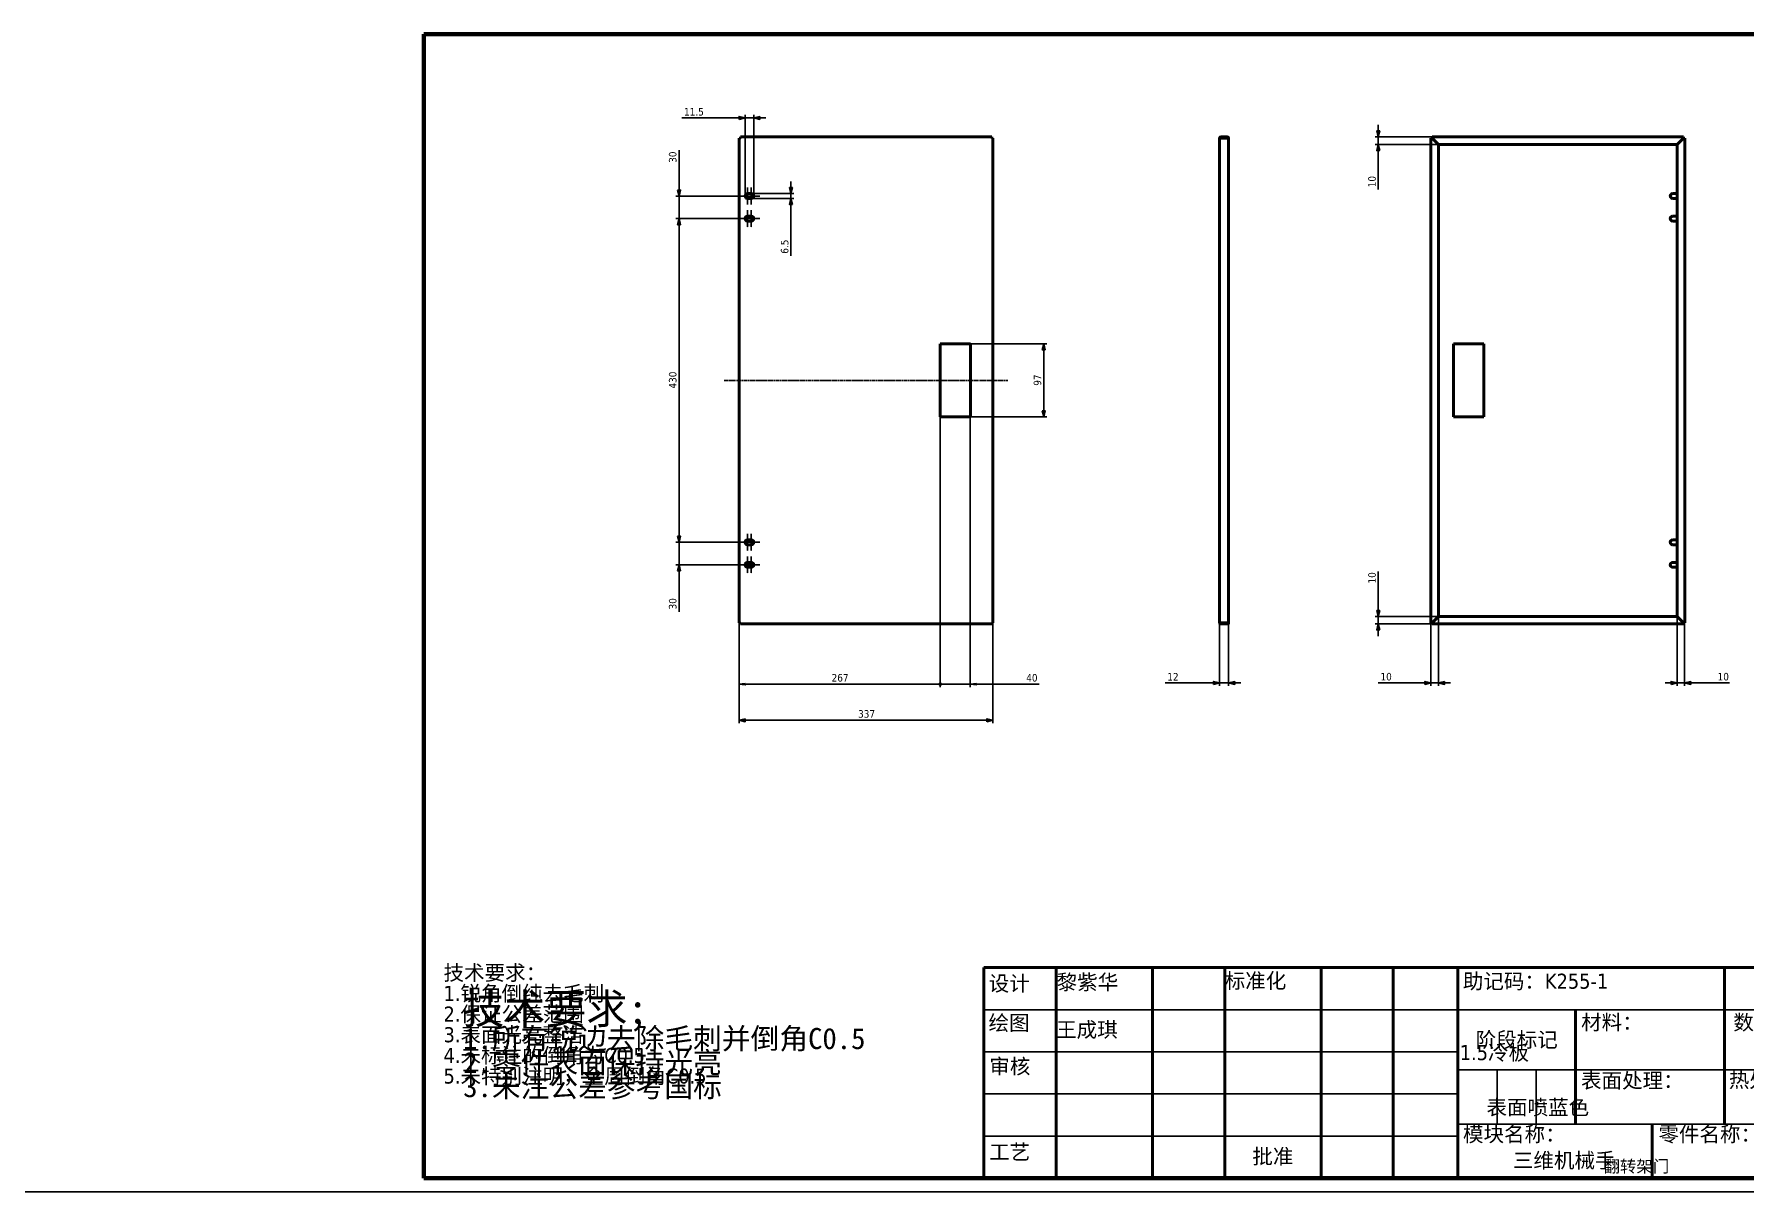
# Model space of a CAD drawing. Header units: millimetres. Extents: x 1472 to 285341, y -86221 to 5170.
# Drawn here: x 14500 to 16773, y -3300 to -1762 of the extents above; entities that cross this region are included whole.
import ezdxf
from ezdxf.enums import TextEntityAlignment as Align

# ---------------------------------------------------------------- set-up
doc = ezdxf.new("R2010")
doc.units = ezdxf.units.MM
doc.linetypes.add('CHAIN', pattern=[0.3543, 0.2362, -0.0295, 0.0591, -0.0295])
for name, color, linetype, lineweight, true_color in [('中心标记 (ISO)', 1, 'Continuous', 25, 0xff0000), ('中心线 (ISO)', 1, 'Continuous', 25, 0xff0000), ('尺寸 (ISO)', 5, 'Continuous', 25, 0x0000ff)]:
    doc.layers.add(name, color=color, linetype=linetype, lineweight=lineweight, true_color=true_color)
for name, color, linetype, lineweight in [('可见 (ISO)', 7, 'Continuous', 50), ('图框 (ISO)', 7, 'Continuous', 70), ('标题 (ISO)', 7, 'Continuous', 50), ('符号 (ISO)', 7, 'Continuous', 25)]:
    doc.layers.add(name, color=color, linetype=linetype, lineweight=lineweight)
doc.styles.add('文本样式19', font='tahoma.ttf')
doc.styles.add('文本样式91', font='tahoma.ttf')
doc.styles.add('注释文本 (ISO)', font='tahoma.ttf')
doc.dimstyles.new('默认 (GB)', dxfattribs={"dimscale": 4, "dimtxt": 2.5, "dimasz": 2, "dimexe": 1, "dimexo": 0, "dimgap": 0.75, "dimtad": 1, "dimtoh": 1, "dimrnd": 1e-08, "dimdsep": 46, "dimtxsty": '注释文本 (ISO)', "dimblk": 'Filled-1', "dimcen": 0.09, "dimdle": 10, "dimclrd": 256, "dimclre": 256, "dimclrt": 256, "dimaunit": 1, "dimazin": 2, "dimtfac": 0.8, "dimtdec": 3, "dimtmove": 0, "dimatfit": 3, "dimldrblk": 'Filled-2', "dimfxl": 0, "dimtolj": 1, "dimtzin": 0, "dimlwd": -1, "dimlwe": -1, "dimarcsym": 0})

# ---------------------------------------------------------------- blocks, each defined once
blk = doc.blocks.new('图框 A3-A4')
at = {"layer": '图框 (ISO)'}
for p, q in [((287, 200), (10, 200)), ((10, 200), (10, 10)), ((287, 10), (287, 200)), ((10, 10), (287, 10))]:
    blk.add_line(p, q, dxfattribs=at)
blk = doc.blocks.new('标题栏 GB1')
at = {"layer": '标题 (ISO)'}
for p, q in [((361.15, 211.7), (366.21, 218.12)), ((361.15, 211.7), (359.01, 214.46)), ((359.01, 214.46), (363.33, 214.46)), ((194.57, 65.23), (194.57, 72.23)), ((194.57, 72.23), (378.57, 72.23)), ((206.57, 65.23), (206.57, 72.23)), ((222.57, 65.23), (222.57, 72.23)), ((234.57, 65.23), (234.57, 72.23)), ((250.57, 65.23), (250.57, 72.23)), ((262.57, 65.23), (262.57, 72.23)), ((273.31, 65.23), (273.31, 72.23)), ((317.57, 65.23), (317.57, 72.23)), ((378.57, 72.23), (378.57, 65.23)), ((194.57, 37.23), (194.57, 65.23)), ((206.57, 37.23), (206.57, 65.23)), ((222.57, 44.23), (222.57, 65.23)), ((234.57, 37.23), (234.57, 65.23)), ((250.57, 37.23), (250.57, 65.23)), ((262.57, 37.23), (262.57, 65.23)), ((273.31, 65.23), (273.31, 37.23)), ((317.57, 55.23), (317.57, 65.23)), ((378.57, 65.23), (378.57, 37.23)), ((317.57, 55.23), (317.57, 46.23)), ((366.57, 53.06), (362.57, 52.06)), ((362.57, 52.06), (362.57, 49.06)), ((366.57, 48.06), (366.57, 53.06)), ((362.57, 49.06), (366.57, 48.06)), ((305.57, 46.23), (305.57, 37.23)), ((222.57, 44.23), (222.57, 37.23)), ((378.57, 37.23), (194.57, 37.23))]:
    blk.add_line(p, q, dxfattribs=at)
at = {"layer": '标题 (ISO)', "lineweight": 25}
for p, q in [((194.57, 65.23), (273.31, 65.23)), ((273.31, 65.23), (378.57, 65.23)), ((194.57, 58.23), (273.31, 58.23)), ((332.57, 55.23), (273.31, 55.23)), ((279.81, 55.23), (279.81, 46.23)), ((286.31, 55.23), (286.31, 46.23)), ((332.57, 55.23), (378.57, 55.23)), ((358.57, 55.23), (358.57, 46.23)), ((194.57, 51.23), (273.31, 51.23)), ((372.58, 53.56), (372.58, 47.56)), ((361.32, 50.56), (367.88, 50.56)), ((368.55, 50.56), (370.07, 50.56)), ((370.07, 50.56), (376.97, 50.56)), ((273.31, 46.23), (378.57, 46.23)), ((358.57, 46.23), (358.57, 37.23)), ((194.57, 44.23), (273.31, 44.23))]:
    blk.add_line(p, q, dxfattribs=at)
at = {"layer": '标题 (ISO)', "lineweight": 50}
for p, q in [((292.81, 65.23), (292.81, 46.23)), ((332.57, 65.23), (332.57, 37.23))]:
    blk.add_line(p, q, dxfattribs=at)
at = {"layer": '标题 (ISO)'}
for radius in [2.5, 1.5]:
    blk.add_circle((372.57, 50.56), radius, dxfattribs=at)
at = {"layer": '标题 (ISO)', "style": '注释文本 (ISO)'}
blk.add_text('阶段标记', height=2.5, dxfattribs=at).set_placement((283.06, 60.23), align=Align.MIDDLE_CENTER)
for s, insert, char_height, attachment_point in [('\\fTahoma|b0|i0;\\H3.5000;6.3', (357.6, 220.71), 3.5, 1), ('\\fTahoma|b0|i0;\\H3.5000;其余', (347.8, 213.91), 3.5, 1), ('\\fTahoma|b0|i0;设计', (195.38, 70.83), 2.5, 1), ('\\f仿宋|b0|i0;\\H2.5000;黎紫华', (206.66, 71.05), 2.5, 1), ('\\fTahoma|b0|i0;标准化', (234.57, 71.28), 2.5, 1), ('助记码：K255-1', (274.11, 71.21), 2.5, 1), ('\\fTahoma|b0|i0;\\W1.30;\\H2.0000;广州\\fArial|b0|i0;\\W1.30;\\H2.0000;蓝海\\fTahoma|b0|i0;\\W1.30;\\H2.0000;智能科技有限公司', (348.5, 68.73), 2, 5), ('\\fTahoma|b0|i0;绘图', (195.35, 64.28), 2.5, 1), ('\\fTahoma|b0|i0;材料：', (293.76, 64.39), 2.5, 1), ('\\fTahoma|b0|i0;数量：', (319.04, 64.37), 2.5, 1), ('\\fTahoma|b0|i0;设备名称：', (333.96, 64.5), 2.5, 1), ('保温杯生产', (342.05, 60.22), 2.5, 1), ('\\fTahoma|b0|i0;审核', (195.48, 57.07), 2.5, 1), ('\\fTahoma|b0|i0;热处理：', (318.29, 54.82), 2.5, 1), ('\\fTahoma|b0|i0;模块名称：', (274.14, 45.81), 2.5, 1), ('\\fTahoma|b0|i0;零件名称：', (306.59, 45.8), 2.5, 1), ('\\fTahoma|b0|i0;零件代号：', (333.25, 45.9), 2.5, 1), ('1', (364.63, 42.81), 2.5, 1), ('\\fTahoma|b0|i0;批准', (242.57, 40.73), 2.5, 5), ('三维机械手', (282.42, 41.45), 2.5, 1)]:
    blk.add_mtext(s, dxfattribs=dict(at, insert=insert, char_height=char_height, attachment_point=attachment_point))
at = {"layer": '标题 (ISO)', "insert": (104.85, 72.61), "char_height": 2.5, "attachment_point": 1, "line_spacing_factor": 0.823237, "style": '注释文本 (ISO)'}
blk.add_mtext('\\fTahoma|b0|i0;技术要求：\\P1.锐角倒纯去毛刺\\P2.保证公差范围\\P3.表面光亮整洁\\P4.未标注的倒角为C0.5\\P5.未特别注明，全周倒角C0.5\\P', dxfattribs=at)
at = {"layer": '标题 (ISO)', "char_height": 2.5, "attachment_point": 1, "style": '注释文本 (ISO)'}
for s, insert, width in [('\\f仿宋|b0|i0;\\H2.5000;王成琪', (206.57, 63.16), 11.2281), ('\\fTahoma|b0|i0;表面处理：', (293.74, 54.71), 17.19), ('\\fTahoma|b0|i0;工艺', (195.45, 42.85), 6.876), ('\\fTahoma|b0|i0;  共   套', (358.32, 43.18), 17.7919)]:
    blk.add_mtext(s, dxfattribs=dict(at, insert=insert, width=width))
at = {"layer": '标题 (ISO)', "insert": (333.72, 52.37), "char_height": 2.5, "width": 27.2374, "attachment_point": 1, "line_spacing_factor": 0.987884, "style": '注释文本 (ISO)'}
blk.add_mtext('共10 张 第7 张', dxfattribs=at)
at = {"layer": '标题 (ISO)'}
for tag, p, height, style in [('材料_001', (293.5, 56.7), 2.5, '注释文本 (ISO)'), ('零件代号_001', (306.4, 37.87), 2, '文本样式91'), ('描述_001', (333.1, 38.7), 2, '文本样式91')]:
    blk.add_attdef(tag, p, '', height=height, dxfattribs=dict(at, style=style))
at = {"layer": '标题 (ISO)', "style": '文本样式91'}
blk.add_attdef('热处理', text='', height=2, dxfattribs=at).set_placement((318.2, 50.63), align=Align.TOP_LEFT)
at = {"layer": '标题 (ISO)', "style": '文本样式19'}
for tag, p in [('工程核准人', (256.57, 40.73)), ('工程批准日期', (267.94, 40.73))]:
    blk.add_attdef(tag, text='', height=1, dxfattribs=at).set_placement(p, align=Align.MIDDLE_CENTER)
blk = doc.blocks.new('Filled-1')
at = {"color": 0}
for p, q in [((0, 0), (-1, 0.25)), ((-1, 0.25), (-1, -0.25)), ((-1, 0), (0, 0)), ((-1, -0.25), (0, 0))]:
    blk.add_line(p, q, dxfattribs=at)
at = {"color": 0, "flags": 128}
blk.add_lwpolyline([(-1, -0.25), (0, 0), (-1, 0.25), (-1, -0.25)], dxfattribs=at)
at = {"color": 0}
blk.add_solid([(-1, -0.25), (0, 0), (-1, 0.25), (-1, -0.25)], dxfattribs=at)
blk = doc.blocks.new('*D493')
at = {"layer": 'Defpoints', "color": 0, "transparency": 16777216}
for p in [(15356.7, -2007.3), (15436.5, -2007.3), (15436.5, -2437.3)]:
    blk.add_point(p, dxfattribs=at)
at = {"layer": '尺寸 (ISO)', "transparency": 16777216}
for p, q in [((15436.5, -2007.3), (15352.7, -2007.3)), ((15356.7, -2429.3), (15356.7, -2015.3)), ((15436.5, -2437.3), (15352.7, -2437.3))]:
    blk.add_line(p, q, dxfattribs=at)
at = {"layer": '尺寸 (ISO)', "transparency": 16777216, "xscale": 8, "yscale": 8, "zscale": 8}
for p, rotation in [((15356.7, -2007.3), 90), ((15356.7, -2437.3), 270)]:
    blk.add_blockref('Filled-1', p, dxfattribs=dict(at, rotation=rotation))
at = {"layer": '尺寸 (ISO)', "transparency": 16777216, "insert": (15343.3, -2233), "char_height": 10, "attachment_point": 1, "rotation": 90, "style": '注释文本 (ISO)'}
blk.add_mtext('\\A1;430', dxfattribs=at)
blk = doc.blocks.new('Filled-2')
at = {"color": 0}
for p, q in [((0, 0), (-1, 0.125)), ((-1, 0.125), (-1, -0.125)), ((-1, 0), (0, 0)), ((-1, -0.125), (0, 0))]:
    blk.add_line(p, q, dxfattribs=at)
at = {"color": 0, "flags": 128}
blk.add_lwpolyline([(-1, -0.125), (0, 0), (-1, 0.125), (-1, -0.125)], dxfattribs=at)
at = {"color": 0}
blk.add_solid([(-1, -0.125), (0, 0), (-1, 0.125), (-1, -0.125)], dxfattribs=at)
blk = doc.blocks.new('*D494')
at = {"layer": 'Defpoints', "color": 0, "transparency": 16777216}
for p in [(15452.7, -1977.3), (15356.7, -2007.3), (15447.7, -2007.3)]:
    blk.add_point(p, dxfattribs=at)
at = {"layer": '尺寸 (ISO)', "transparency": 16777216}
for p, q in [((15356.7, -1969.3), (15356.7, -1916.3)), ((15452.7, -1977.3), (15352.7, -1977.3)), ((15356.7, -2007.3), (15356.7, -1977.3)), ((15447.7, -2007.3), (15352.7, -2007.3)), ((15356.7, -2015.3), (15356.7, -2023.3))]:
    blk.add_line(p, q, dxfattribs=at)
at = {"layer": '尺寸 (ISO)', "transparency": 16777216, "xscale": 8, "yscale": 8, "zscale": 8}
for p, rotation in [((15356.7, -1977.3), 270), ((15356.7, -2007.3), 90)]:
    blk.add_blockref('Filled-1', p, dxfattribs=dict(at, rotation=rotation))
at = {"layer": '尺寸 (ISO)', "transparency": 16777216, "insert": (15343.3, -1933.1), "char_height": 10, "attachment_point": 1, "rotation": 90, "style": '注释文本 (ISO)'}
blk.add_mtext('\\A1;30', dxfattribs=at)
blk = doc.blocks.new('*D495')
at = {"layer": 'Defpoints', "color": 0, "transparency": 16777216}
for p in [(15436.5, -2437.3), (15356.7, -2467.3), (15456, -2467.3)]:
    blk.add_point(p, dxfattribs=at)
at = {"layer": '尺寸 (ISO)', "transparency": 16777216}
for p, q in [((15356.7, -2429.3), (15356.7, -2421.3)), ((15436.5, -2437.3), (15352.7, -2437.3)), ((15356.7, -2437.3), (15356.7, -2467.3)), ((15456, -2467.3), (15352.7, -2467.3)), ((15356.7, -2475.3), (15356.7, -2529.5))]:
    blk.add_line(p, q, dxfattribs=at)
at = {"layer": '尺寸 (ISO)', "transparency": 16777216, "xscale": 8, "yscale": 8, "zscale": 8}
for p, rotation in [((15356.7, -2437.3), 270), ((15356.7, -2467.3), 90)]:
    blk.add_blockref('Filled-1', p, dxfattribs=dict(at, rotation=rotation))
at = {"layer": '尺寸 (ISO)', "transparency": 16777216, "insert": (15343.3, -2526.5), "char_height": 10, "attachment_point": 1, "rotation": 90, "style": '注释文本 (ISO)'}
blk.add_mtext('\\A1;30', dxfattribs=at)
blk = doc.blocks.new('*D496')
at = {"layer": 'Defpoints', "color": 0, "transparency": 16777216}
for p in [(15436.7, -2544.2), (15773.7, -2544.2), (15773.7, -2673.8)]:
    blk.add_point(p, dxfattribs=at)
at = {"layer": '尺寸 (ISO)', "transparency": 16777216}
for p, q in [((15436.7, -2544.2), (15436.7, -2677.8)), ((15773.7, -2544.2), (15773.7, -2677.8)), ((15444.7, -2673.8), (15765.7, -2673.8))]:
    blk.add_line(p, q, dxfattribs=at)
at = {"layer": '尺寸 (ISO)', "transparency": 16777216, "xscale": 8, "yscale": 8, "zscale": 8, "rotation": 180}
blk.add_blockref('Filled-1', (15436.7, -2673.8), dxfattribs=at)
at = {"layer": '尺寸 (ISO)', "transparency": 16777216, "xscale": 8, "yscale": 8, "zscale": 8}
blk.add_blockref('Filled-1', (15773.7, -2673.8), dxfattribs=at)
at = {"layer": '尺寸 (ISO)', "transparency": 16777216, "insert": (15594.6, -2660.3), "char_height": 10, "attachment_point": 1, "style": '注释文本 (ISO)'}
blk.add_mtext('\\A1;337', dxfattribs=at)
blk = doc.blocks.new('_DotSmall')
at = {"color": 0, "linetype": 'ByBlock', "const_width": 0.5}
blk.add_lwpolyline([(-0.0625, 0, 1), (0.0625, 0, 1)], format="xyb", close=True, dxfattribs=at)
blk = doc.blocks.new('*D497')
at = {"layer": 'Defpoints', "color": 0, "transparency": 16777216}
for p in [(15703.7, -2270.8), (15436.7, -2544.2), (15703.7, -2625.8)]:
    blk.add_point(p, dxfattribs=at)
at = {"layer": '尺寸 (ISO)', "transparency": 16777216}
for p, q in [((15703.7, -2270.8), (15703.7, -2629.8)), ((15436.7, -2544.2), (15436.7, -2629.8)), ((15444.7, -2625.8), (15703.7, -2625.8))]:
    blk.add_line(p, q, dxfattribs=at)
at = {"layer": '尺寸 (ISO)', "transparency": 16777216, "xscale": 8, "yscale": 8, "zscale": 8, "rotation": 180}
blk.add_blockref('Filled-2', (15436.7, -2625.8), dxfattribs=at)
at = {"layer": '尺寸 (ISO)', "transparency": 16777216, "xscale": 8, "yscale": 8, "zscale": 8}
blk.add_blockref('_DotSmall', (15703.7, -2625.8), dxfattribs=at)
at = {"layer": '尺寸 (ISO)', "transparency": 16777216, "insert": (15559.4, -2612.3), "char_height": 10, "attachment_point": 1, "style": '注释文本 (ISO)'}
blk.add_mtext('\\A1;267', dxfattribs=at)
blk = doc.blocks.new('*D498')
at = {"layer": 'Defpoints', "color": 0, "transparency": 16777216}
for p in [(15703.7, -2270.8), (15743.7, -2270.8), (15743.7, -2625.8)]:
    blk.add_point(p, dxfattribs=at)
at = {"layer": '尺寸 (ISO)', "transparency": 16777216}
for p, q in [((15703.7, -2270.8), (15703.7, -2629.8)), ((15743.7, -2270.8), (15743.7, -2629.8)), ((15703.7, -2625.8), (15695.7, -2625.8)), ((15703.7, -2625.8), (15743.7, -2625.8)), ((15751.7, -2625.8), (15835.2, -2625.8))]:
    blk.add_line(p, q, dxfattribs=at)
at = {"layer": '尺寸 (ISO)', "transparency": 16777216, "xscale": 8, "yscale": 8, "zscale": 8}
blk.add_blockref('_DotSmall', (15703.7, -2625.8), dxfattribs=at)
at = {"layer": '尺寸 (ISO)', "transparency": 16777216, "xscale": 8, "yscale": 8, "zscale": 8, "rotation": 180}
blk.add_blockref('Filled-2', (15743.7, -2625.8), dxfattribs=at)
at = {"layer": '尺寸 (ISO)', "transparency": 16777216, "insert": (15818, -2612.3), "char_height": 10, "attachment_point": 1, "style": '注释文本 (ISO)'}
blk.add_mtext('\\A1;40', dxfattribs=at)
blk = doc.blocks.new('*D499')
at = {"layer": 'Defpoints', "color": 0, "transparency": 16777216}
for p in [(15743.7, -2173.8), (15743.7, -2270.8), (15841.3, -2270.8)]:
    blk.add_point(p, dxfattribs=at)
at = {"layer": '尺寸 (ISO)', "transparency": 16777216}
for p, q in [((15743.7, -2173.8), (15845.3, -2173.8)), ((15841.3, -2181.8), (15841.3, -2262.8)), ((15743.7, -2270.8), (15845.3, -2270.8))]:
    blk.add_line(p, q, dxfattribs=at)
at = {"layer": '尺寸 (ISO)', "transparency": 16777216, "xscale": 8, "yscale": 8, "zscale": 8}
for p, rotation in [((15841.3, -2173.8), 90), ((15841.3, -2270.8), 270)]:
    blk.add_blockref('Filled-1', p, dxfattribs=dict(at, rotation=rotation))
at = {"layer": '尺寸 (ISO)', "transparency": 16777216, "insert": (15827.9, -2229.3), "char_height": 10, "attachment_point": 1, "rotation": 90, "style": '注释文本 (ISO)'}
blk.add_mtext('\\A1;97', dxfattribs=at)
blk = doc.blocks.new('*D500')
at = {"layer": 'Defpoints', "color": 0, "transparency": 16777216}
for p in [(15452.7, -1974), (15452.7, -1980.5), (15505.4, -1980.5)]:
    blk.add_point(p, dxfattribs=at)
at = {"layer": '尺寸 (ISO)', "transparency": 16777216}
for p, q in [((15452.7, -1974), (15509.4, -1974)), ((15505.4, -1966), (15505.4, -1958)), ((15505.4, -1974), (15505.4, -1980.5)), ((15452.7, -1980.5), (15509.4, -1980.5)), ((15505.4, -1988.5), (15505.4, -2056.9))]:
    blk.add_line(p, q, dxfattribs=at)
at = {"layer": '尺寸 (ISO)', "transparency": 16777216, "xscale": 8, "yscale": 8, "zscale": 8}
for p, rotation in [((15505.4, -1974), 270), ((15505.4, -1980.5), 90)]:
    blk.add_blockref('Filled-1', p, dxfattribs=dict(at, rotation=rotation))
at = {"layer": '尺寸 (ISO)', "transparency": 16777216, "insert": (15492, -2053.9), "char_height": 10, "attachment_point": 1, "rotation": 90, "style": '注释文本 (ISO)'}
blk.add_mtext('\\A1;6.5', dxfattribs=at)
blk = doc.blocks.new('*D501')
at = {"layer": 'Defpoints', "color": 0, "transparency": 16777216}
for p in [(15456, -1873.5), (15444.5, -1977.3), (15456, -1977.3)]:
    blk.add_point(p, dxfattribs=at)
at = {"layer": '尺寸 (ISO)', "transparency": 16777216}
for p, q in [((15436.5, -1873.5), (15360.4, -1873.5)), ((15444.5, -1977.3), (15444.5, -1869.5)), ((15456, -1873.5), (15444.5, -1873.5)), ((15456, -1977.3), (15456, -1869.5)), ((15464, -1873.5), (15472, -1873.5))]:
    blk.add_line(p, q, dxfattribs=at)
at = {"layer": '尺寸 (ISO)', "transparency": 16777216, "xscale": 8, "yscale": 8, "zscale": 8}
blk.add_blockref('Filled-1', (15444.5, -1873.5), dxfattribs=at)
at = {"layer": '尺寸 (ISO)', "transparency": 16777216, "xscale": 8, "yscale": 8, "zscale": 8, "rotation": 180}
blk.add_blockref('Filled-1', (15456, -1873.5), dxfattribs=at)
at = {"layer": '尺寸 (ISO)', "transparency": 16777216, "insert": (15363.4, -1860.3), "char_height": 10, "attachment_point": 1, "style": '注释文本 (ISO)'}
blk.add_mtext('\\A1;11.5', dxfattribs=at)
blk = doc.blocks.new('*D502')
at = {"layer": 'Defpoints', "color": 0, "transparency": 16777216}
for p in [(16074.9, -2544.1), (16086.9, -2544.2), (16074.9, -2624.1)]:
    blk.add_point(p, dxfattribs=at)
at = {"layer": '尺寸 (ISO)', "transparency": 16777216}
for p, q in [((16074.9, -2544.1), (16074.9, -2628.1)), ((16086.9, -2544.2), (16086.9, -2628.1)), ((16066.9, -2624.1), (16002.4, -2624.1)), ((16086.9, -2624.1), (16074.9, -2624.1)), ((16094.9, -2624.1), (16102.9, -2624.1))]:
    blk.add_line(p, q, dxfattribs=at)
at = {"layer": '尺寸 (ISO)', "transparency": 16777216, "xscale": 8, "yscale": 8, "zscale": 8}
blk.add_blockref('Filled-1', (16074.9, -2624.1), dxfattribs=at)
at = {"layer": '尺寸 (ISO)', "transparency": 16777216, "xscale": 8, "yscale": 8, "zscale": 8, "rotation": 180}
blk.add_blockref('Filled-1', (16086.9, -2624.1), dxfattribs=at)
at = {"layer": '尺寸 (ISO)', "transparency": 16777216, "insert": (16005.4, -2610.9), "char_height": 10, "attachment_point": 1, "style": '注释文本 (ISO)'}
blk.add_mtext('\\A1;12', dxfattribs=at)
blk = doc.blocks.new('*D503')
at = {"layer": 'Defpoints', "color": 0, "transparency": 16777216}
for p in [(16355.7, -2544.2), (16365.7, -2535.7), (16355.7, -2624.2)]:
    blk.add_point(p, dxfattribs=at)
at = {"layer": '尺寸 (ISO)', "transparency": 16777216}
for p, q in [((16355.7, -2544.2), (16355.7, -2628.2)), ((16365.7, -2535.7), (16365.7, -2628.2)), ((16347.7, -2624.2), (16285.6, -2624.2)), ((16365.7, -2624.2), (16355.7, -2624.2)), ((16373.7, -2624.2), (16381.7, -2624.2))]:
    blk.add_line(p, q, dxfattribs=at)
at = {"layer": '尺寸 (ISO)', "transparency": 16777216, "xscale": 8, "yscale": 8, "zscale": 8}
blk.add_blockref('Filled-1', (16355.7, -2624.2), dxfattribs=at)
at = {"layer": '尺寸 (ISO)', "transparency": 16777216, "xscale": 8, "yscale": 8, "zscale": 8, "rotation": 180}
blk.add_blockref('Filled-1', (16365.7, -2624.2), dxfattribs=at)
at = {"layer": '尺寸 (ISO)', "transparency": 16777216, "insert": (16288.6, -2610.8), "char_height": 10, "attachment_point": 1, "style": '注释文本 (ISO)'}
blk.add_mtext('\\A1;10', dxfattribs=at)
blk = doc.blocks.new('*D504')
at = {"layer": 'Defpoints', "color": 0, "transparency": 16777216}
for p in [(16682.7, -2535.7), (16692.7, -2544.2), (16692.7, -2624.2)]:
    blk.add_point(p, dxfattribs=at)
at = {"layer": '尺寸 (ISO)', "transparency": 16777216}
for p, q in [((16682.7, -2535.7), (16682.7, -2628.2)), ((16692.7, -2544.2), (16692.7, -2628.2)), ((16674.7, -2624.2), (16666.7, -2624.2)), ((16682.7, -2624.2), (16692.7, -2624.2)), ((16700.7, -2624.2), (16752.4, -2624.2))]:
    blk.add_line(p, q, dxfattribs=at)
at = {"layer": '尺寸 (ISO)', "transparency": 16777216, "xscale": 8, "yscale": 8, "zscale": 8}
blk.add_blockref('Filled-1', (16682.7, -2624.2), dxfattribs=at)
at = {"layer": '尺寸 (ISO)', "transparency": 16777216, "xscale": 8, "yscale": 8, "zscale": 8, "rotation": 180}
blk.add_blockref('Filled-1', (16692.7, -2624.2), dxfattribs=at)
at = {"layer": '尺寸 (ISO)', "transparency": 16777216, "insert": (16736.5, -2610.8), "char_height": 10, "attachment_point": 1, "style": '注释文本 (ISO)'}
blk.add_mtext('\\A1;10', dxfattribs=at)
blk = doc.blocks.new('*D505')
at = {"layer": 'Defpoints', "color": 0, "transparency": 16777216}
for p in [(16285.7, -2535.8), (16365.8, -2535.8), (16357.3, -2545.8)]:
    blk.add_point(p, dxfattribs=at)
at = {"layer": '尺寸 (ISO)', "transparency": 16777216}
for p, q in [((16285.7, -2527.8), (16285.7, -2476.1)), ((16365.8, -2535.8), (16281.7, -2535.8)), ((16285.7, -2545.8), (16285.7, -2535.8)), ((16357.3, -2545.8), (16281.7, -2545.8)), ((16285.7, -2553.8), (16285.7, -2561.8))]:
    blk.add_line(p, q, dxfattribs=at)
at = {"layer": '尺寸 (ISO)', "transparency": 16777216, "xscale": 8, "yscale": 8, "zscale": 8}
for p, rotation in [((16285.7, -2535.8), 270), ((16285.7, -2545.8), 90)]:
    blk.add_blockref('Filled-1', p, dxfattribs=dict(at, rotation=rotation))
at = {"layer": '尺寸 (ISO)', "transparency": 16777216, "insert": (16272.3, -2492), "char_height": 10, "attachment_point": 1, "rotation": 90, "style": '注释文本 (ISO)'}
blk.add_mtext('\\A1;10', dxfattribs=at)
blk = doc.blocks.new('*D506')
at = {"layer": 'Defpoints', "color": 0, "transparency": 16777216}
for p in [(16285.7, -1908.8), (16357.3, -1898.8), (16365.8, -1908.8)]:
    blk.add_point(p, dxfattribs=at)
at = {"layer": '尺寸 (ISO)', "transparency": 16777216}
for p, q in [((16285.7, -1890.8), (16285.7, -1882.8)), ((16357.3, -1898.8), (16281.7, -1898.8)), ((16365.8, -1908.8), (16281.7, -1908.8)), ((16285.7, -1898.8), (16285.7, -1908.8)), ((16285.7, -1916.8), (16285.7, -1968.6))]:
    blk.add_line(p, q, dxfattribs=at)
at = {"layer": '尺寸 (ISO)', "transparency": 16777216, "xscale": 8, "yscale": 8, "zscale": 8}
for p, rotation in [((16285.7, -1898.8), 270), ((16285.7, -1908.8), 90)]:
    blk.add_blockref('Filled-1', p, dxfattribs=dict(at, rotation=rotation))
at = {"layer": '尺寸 (ISO)', "transparency": 16777216, "insert": (16272.3, -1965.6), "char_height": 10, "attachment_point": 1, "rotation": 90, "style": '注释文本 (ISO)'}
blk.add_mtext('\\A1;10', dxfattribs=at)
blk = doc.blocks.new('加工')
at = {"layer": '符号 (ISO)', "insert": (-36.68, 11.05), "char_height": 2.5, "width": 80.4946, "attachment_point": 1, "line_spacing_factor": 0.683636, "style": '注释文本 (ISO)'}
blk.add_mtext('{\\fFangSong|b0|i0|c134|p49;\\H2x;技术要求\\fFangSong|b0|i0|c0|p49;;\\P\\H0.7x;1.\\fFangSong|b0|i0|c134|p49;所有锐边去除毛刺并倒角\\fFangSong|b0|i0|c0|p49;C0.5\\H2.12498x; \\H0.47059x;\\P2.\\fFangSong|b0|i0|c134|p49;零件表面保持光亮\\H1.84035x; \\H0.54337x;\\P\\fFangSong|b0|i0|c0|p49;3.\\fFangSong|b0|i0|c134|p49;未注公差参考国标\\H1.80945x; }', dxfattribs=at)

msp = doc.modelspace()

# ---------------------------------------------------------------- linework, layer by layer
msp.add_line((2134.45746, -3300.18267), (59424.02574, -3300.18267))
at = {"layer": '中心标记 (ISO)', "linetype": 'CHAIN', "ltscale": 3.125171}
for p, q in [((15447.74306, -1966.00357), (15447.74306, -1988.50357)), ((15452.74306, -1966.00357), (15452.74306, -1988.50357)), ((15447.74306, -1996.00357), (15447.74306, -2018.50357)), ((15452.74306, -1996.00357), (15452.74306, -2018.50357)), ((15447.74306, -2426.00357), (15447.74306, -2448.50357)), ((15452.74306, -2426.00357), (15452.74306, -2448.50357)), ((15447.74306, -2456.00357), (15447.74306, -2478.50357)), ((15452.74306, -2456.00357), (15452.74306, -2478.50357))]:
    msp.add_line(p, q, dxfattribs=at)
at = {"layer": '中心线 (ISO)', "linetype": 'CHAIN', "ltscale": 3.819675}
for p, q in [((15436.49306, -1977.25357), (15463.99306, -1977.25357)), ((15436.49306, -2007.25357), (15463.99306, -2007.25357)), ((15436.49306, -2437.25357), (15463.99306, -2437.25357)), ((15436.49306, -2467.25357), (15463.99306, -2467.25357))]:
    msp.add_line(p, q, dxfattribs=at)
at = {"layer": '中心线 (ISO)', "linetype": 'CHAIN', "ltscale": 23.990969}
msp.add_line((15416.74306, -2222.25357), (15793.74306, -2222.25357), dxfattribs=at)
at = {"layer": '可见 (ISO)'}
for p, q in [((15436.74306, -2544.18286), (15436.74306, -1900.32428)), ((15438.24306, -1900.32428), (15436.74306, -1900.32428)), ((15438.25009, -1900.33132), (15438.24306, -1900.32428)), ((15438.31377, -1898.75357), (15772.17234, -1898.75357)), ((15438.31377, -1900.25357), (15438.31377, -1898.75357)), ((15438.3208, -1900.26061), (15438.31377, -1900.25357)), ((15772.16531, -1900.26061), (15772.17234, -1900.25357)), ((15772.17234, -1900.25357), (15772.17234, -1898.75357)), ((15772.23602, -1900.33132), (15772.24306, -1900.32428)), ((15772.24306, -1900.32428), (15773.74306, -1900.32428)), ((15773.74306, -1900.32428), (15773.74306, -2544.18286)), ((16075.35461, -1900.35357), (16074.88598, -1900.35357)), ((16074.88598, -1900.35357), (16074.88598, -1900.42428)), ((16074.88598, -2544.08286), (16074.88598, -1900.42428)), ((16085.28598, -1898.75357), (16076.48598, -1898.75357)), ((16085.28598, -1900.25357), (16076.48598, -1900.25357)), ((16076.48598, -1900.32428), (16085.28598, -1900.32428)), ((16085.28598, -1900.25357), (16085.28598, -1898.75357)), ((16086.88598, -1900.35357), (16086.88598, -2544.15357)), ((16355.71794, -1900.32428), (16357.21794, -1900.32428)), ((16355.71794, -2544.18286), (16355.71794, -1900.32428)), ((16357.21794, -1900.32428), (16357.31794, -1900.42428)), ((16357.28865, -1900.25357), (16357.28865, -1898.75357)), ((16357.28865, -1898.75357), (16691.14723, -1898.75357)), ((16357.28865, -1900.25357), (16357.38865, -1900.35357)), ((16357.31794, -1900.42428), (16365.71794, -1908.82428)), ((16365.78865, -1908.75357), (16357.38865, -1900.35357)), ((16365.71794, -1908.82428), (16365.71794, -2535.68286)), ((16682.64723, -1908.75357), (16365.78865, -1908.75357)), ((16691.04723, -1900.35357), (16682.64723, -1908.75357)), ((16682.71794, -1908.82428), (16691.11794, -1900.42428)), ((16682.71794, -2535.68286), (16682.71794, -1908.82428)), ((16691.14723, -1900.25357), (16691.04723, -1900.35357)), ((16691.21794, -1900.32428), (16691.11794, -1900.42428)), ((16691.14723, -1898.75357), (16691.14723, -1900.25357)), ((16691.21794, -1900.32428), (16692.71794, -1900.32428)), ((16692.71794, -1900.32428), (16692.71794, -2544.18286)), ((15446.74306, -1980.3459), (15446.74306, -1974.16124)), ((15447.74306, -1974.00357), (15452.74306, -1974.00357)), ((16676.71794, -1974.00357), (16681.71794, -1974.00357)), ((15452.74306, -1980.50357), (15447.74306, -1980.50357)), ((16681.71794, -1980.50357), (16676.71794, -1980.50357)), ((15446.74306, -2010.3459), (15446.74306, -2004.16124)), ((15447.74306, -2004.00357), (15452.74306, -2004.00357)), ((15452.74306, -2010.50357), (15447.74306, -2010.50357)), ((16676.71794, -2004.00357), (16681.71794, -2004.00357)), ((16681.71794, -2010.50357), (16676.71794, -2010.50357)), ((15703.74306, -2173.75357), (15743.74306, -2173.75357)), ((15703.74306, -2270.75357), (15703.74306, -2173.75357)), ((15743.74306, -2173.75357), (15743.74306, -2270.75357)), ((16385.71794, -2270.75357), (16385.71794, -2173.75357)), ((16385.71794, -2173.75357), (16425.71794, -2173.75357)), ((16425.71794, -2173.75357), (16425.71794, -2270.75357)), ((15743.74306, -2270.75357), (15703.74306, -2270.75357)), ((16425.71794, -2270.75357), (16385.71794, -2270.75357)), ((15446.74306, -2440.3459), (15446.74306, -2434.16124)), ((15447.74306, -2434.00357), (15452.74306, -2434.00357)), ((15452.74306, -2440.50357), (15447.74306, -2440.50357)), ((16676.71794, -2434.00357), (16681.71794, -2434.00357)), ((16681.71794, -2440.50357), (16676.71794, -2440.50357)), ((15446.74306, -2470.3459), (15446.74306, -2464.16124)), ((15447.74306, -2464.00357), (15452.74306, -2464.00357)), ((15452.74306, -2470.50357), (15447.74306, -2470.50357)), ((16676.71794, -2464.00357), (16681.71794, -2464.00357)), ((16681.71794, -2470.50357), (16676.71794, -2470.50357)), ((15438.24306, -2544.18286), (15436.74306, -2544.18286)), ((15438.25009, -2544.17582), (15438.24306, -2544.18286)), ((15438.3208, -2544.24653), (15438.31377, -2544.25357)), ((15438.31377, -2544.25357), (15438.31377, -2545.75357)), ((15772.16531, -2544.24653), (15772.17234, -2544.25357)), ((15772.17234, -2544.25357), (15772.17234, -2545.75357)), ((15772.23602, -2544.17582), (15772.24306, -2544.18286)), ((15772.24306, -2544.18286), (15773.74306, -2544.18286)), ((16074.88598, -2544.08286), (16074.88598, -2544.15357)), ((16075.35461, -2544.15357), (16074.88598, -2544.15357)), ((16085.28598, -2544.18286), (16076.48598, -2544.18286)), ((16085.28598, -2544.25357), (16076.48598, -2544.25357)), ((16085.28598, -2544.25357), (16085.28598, -2545.75357)), ((16357.21794, -2544.18286), (16355.71794, -2544.18286)), ((16357.21794, -2544.18286), (16357.31794, -2544.08286)), ((16357.28865, -2544.25357), (16357.38865, -2544.15357)), ((16357.28865, -2545.75357), (16357.28865, -2544.25357)), ((16365.71794, -2535.68286), (16357.31794, -2544.08286)), ((16357.38865, -2544.15357), (16365.78865, -2535.75357)), ((16365.78865, -2535.75357), (16682.64723, -2535.75357)), ((16682.64723, -2535.75357), (16691.04723, -2544.15357)), ((16691.11794, -2544.08286), (16682.71794, -2535.68286)), ((16691.14723, -2544.25357), (16691.04723, -2544.15357)), ((16691.21794, -2544.18286), (16691.11794, -2544.08286)), ((16691.14723, -2544.25357), (16691.14723, -2545.75357)), ((16692.71794, -2544.18286), (16691.21794, -2544.18286)), ((15772.17234, -2545.75357), (15438.31377, -2545.75357)), ((16076.48598, -2545.75357), (16085.28598, -2545.75357)), ((16691.14723, -2545.75357), (16357.28865, -2545.75357))]:
    msp.add_line(p, q, dxfattribs=at)
for centre, radius, start, end in [((16076.48598, -1900.35357), 0.1, 90, 163.07593721), ((15447.74306, -1977.25357), 3.25, 90, 270), ((15452.74306, -1977.25357), 3.25, 270, 90), ((16676.71794, -1977.25357), 3.25, 90, 270), ((16681.71794, -1977.25357), 3.25, 72.07978686, 90), ((16681.71794, -1977.25357), 3.25, 270, 287.92021314), ((15447.74306, -2007.25357), 3.25, 90, 270), ((15452.74306, -2007.25357), 3.25, 270, 90), ((16676.71794, -2007.25357), 3.25, 90, 270), ((16681.71794, -2007.25357), 3.25, 72.07978686, 90), ((16681.71794, -2007.25357), 3.25, 270, 287.92021314), ((15447.74306, -2437.25357), 3.25, 90, 270), ((15452.74306, -2437.25357), 3.25, 270, 90), ((16676.71794, -2437.25357), 3.25, 90, 270), ((16681.71794, -2437.25357), 3.25, 72.07978686, 90), ((16681.71794, -2437.25357), 3.25, 270, 287.92021314), ((15447.74306, -2467.25357), 3.25, 90, 270), ((15452.74306, -2467.25357), 3.25, 270, 90), ((16676.71794, -2467.25357), 3.25, 90, 270), ((16681.71794, -2467.25357), 3.25, 72.07978686, 90), ((16681.71794, -2467.25357), 3.25, 270, 287.92021314), ((16076.48598, -2544.15357), 0.1, 196.92406238, 270)]:
    msp.add_arc(centre, radius, start, end, dxfattribs=at)
for points, knots in [([(15436.74306, -1900.32428), (15436.74306, -1900.33202), (15437.20189, -1900.33976), (15437.83096, -1900.3475), (15437.99558, -1900.34952), (15438.1693, -1900.35155), (15438.34306, -1900.35357)], [0, 0, 0, 0, 1.2450050373, 1.2450050373, 1.2450050373, 1.5707963268, 1.5707963268, 1.5707963268, 1.5707963268]), ([(15438.34306, -1900.35357), (15438.33532, -1899.68957), (15438.32758, -1899.05025), (15438.31984, -1898.83773), (15438.31782, -1898.78212), (15438.31579, -1898.75357), (15438.31377, -1898.75357)], [0, 0, 0, 0, 1.2450050373, 1.2450050373, 1.2450050373, 1.5707963268, 1.5707963268, 1.5707963268, 1.5707963268]), ([(15772.17234, -1898.75357), (15772.16461, -1898.75357), (15772.15687, -1899.2124), (15772.14913, -1899.84148), (15772.1471, -1900.00609), (15772.14508, -1900.17982), (15772.14306, -1900.35357)], [0, 0, 0, 0, 1.2450050373, 1.2450050373, 1.2450050373, 1.5707963268, 1.5707963268, 1.5707963268, 1.5707963268]), ([(15772.14306, -1900.35357), (15772.80706, -1900.34583), (15773.44637, -1900.33809), (15773.65889, -1900.33036), (15773.7145, -1900.32833), (15773.74306, -1900.32631), (15773.74306, -1900.32428)], [0, 0, 0, 0, 1.2450050373, 1.2450050373, 1.2450050373, 1.5707963268, 1.5707963268, 1.5707963268, 1.5707963268]), ([(16076.48598, -1898.75357), (16075.84562, -1898.75357), (16075.22596, -1899.17781), (16074.99432, -1899.77482), (16074.92292, -1899.95884), (16074.88598, -1900.15618), (16074.88598, -1900.35357)], [0, 0, 0, 0, 1.2006819404, 1.2006819404, 1.2006819404, 1.5707963268, 1.5707963268, 1.5707963268, 1.5707963268]), ([(16074.88598, -1900.42428), (16074.88598, -1900.38426), (16075.31022, -1900.34553), (16075.90722, -1900.33105), (16076.09125, -1900.32659), (16076.28859, -1900.32428), (16076.48598, -1900.32428)], [-1.5707963268, -1.5707963268, -1.5707963268, -1.5707963268, -0.3701143864, -0.3701143864, -0.3701143864, 0, 0, 0, 0]), ([(16086.88598, -1900.35357), (16086.88598, -1899.68957), (16086.42715, -1899.05025), (16085.79807, -1898.83773), (16085.63346, -1898.78212), (16085.45974, -1898.75357), (16085.28598, -1898.75357)], [0, 0, 0, 0, 1.2450050373, 1.2450050373, 1.2450050373, 1.5707963268, 1.5707963268, 1.5707963268, 1.5707963268]), ([(16085.28598, -1900.32428), (16085.94998, -1900.33202), (16086.5893, -1900.33976), (16086.80182, -1900.3475), (16086.85743, -1900.34952), (16086.88598, -1900.35155), (16086.88598, -1900.35357)], [0, 0, 0, 0, 1.2450050373, 1.2450050373, 1.2450050373, 1.5707963268, 1.5707963268, 1.5707963268, 1.5707963268]), ([(16355.71794, -1900.32428), (16355.88763, -1900.33489), (16356.14218, -1900.3508), (16356.73918, -1900.38811), (16356.92321, -1900.39961), (16357.12054, -1900.41194), (16357.31794, -1900.42428)], [0, 0, 0, 0, 1.2006819404, 1.2006819404, 1.2006819404, 1.5707963268, 1.5707963268, 1.5707963268, 1.5707963268]), ([(16357.38865, -1900.35357), (16357.34862, -1899.71321), (16357.3099, -1899.09355), (16357.29542, -1898.86191), (16357.29096, -1898.79051), (16357.28957, -1898.76835), (16357.28865, -1898.75357)], [-1.5707963268, -1.5707963268, -1.5707963268, -1.5707963268, -0.3701143864, -0.3701143864, -0.3701143864, 0, 0, 0, 0]), ([(16691.14723, -1898.75357), (16691.13662, -1898.92327), (16691.12071, -1899.17781), (16691.0834, -1899.77482), (16691.0719, -1899.95884), (16691.05956, -1900.15618), (16691.04723, -1900.35357)], [0, 0, 0, 0, 1.2006819404, 1.2006819404, 1.2006819404, 1.5707963268, 1.5707963268, 1.5707963268, 1.5707963268]), ([(16691.11794, -1900.42428), (16691.7583, -1900.38426), (16692.37796, -1900.34553), (16692.60959, -1900.33105), (16692.681, -1900.32659), (16692.70316, -1900.32521), (16692.71794, -1900.32428)], [-1.5707963268, -1.5707963268, -1.5707963268, -1.5707963268, -0.3701143864, -0.3701143864, -0.3701143864, 0, 0, 0, 0]), ([(15438.34306, -2544.15357), (15437.67905, -2544.16131), (15437.03974, -2544.16905), (15436.82722, -2544.17679), (15436.77161, -2544.17881), (15436.74306, -2544.18084), (15436.74306, -2544.18286)], [0, 0, 0, 0, 1.2450050373, 1.2450050373, 1.2450050373, 1.5707963268, 1.5707963268, 1.5707963268, 1.5707963268]), ([(15438.31377, -2545.75357), (15438.3215, -2545.75357), (15438.32924, -2545.29474), (15438.33698, -2544.66566), (15438.33901, -2544.50105), (15438.34103, -2544.32733), (15438.34306, -2544.15357)], [0, 0, 0, 0, 1.2450050373, 1.2450050373, 1.2450050373, 1.5707963268, 1.5707963268, 1.5707963268, 1.5707963268]), ([(15772.14306, -2544.15357), (15772.15079, -2544.81757), (15772.15853, -2545.45689), (15772.16627, -2545.66941), (15772.16829, -2545.72502), (15772.17032, -2545.75357), (15772.17234, -2545.75357)], [0, 0, 0, 0, 1.2450050373, 1.2450050373, 1.2450050373, 1.5707963268, 1.5707963268, 1.5707963268, 1.5707963268]), ([(15773.74306, -2544.18286), (15773.74306, -2544.17512), (15773.28422, -2544.16738), (15772.65515, -2544.15965), (15772.49053, -2544.15762), (15772.31681, -2544.1556), (15772.14306, -2544.15357)], [0, 0, 0, 0, 1.2450050373, 1.2450050373, 1.2450050373, 1.5707963268, 1.5707963268, 1.5707963268, 1.5707963268]), ([(16076.48598, -2544.18286), (16075.84562, -2544.18286), (16075.22596, -2544.15635), (16074.99432, -2544.11903), (16074.92292, -2544.10753), (16074.88598, -2544.0952), (16074.88598, -2544.08286)], [0, 0, 0, 0, 1.2006819404, 1.2006819404, 1.2006819404, 1.5707963268, 1.5707963268, 1.5707963268, 1.5707963268]), ([(16074.88598, -2544.15357), (16074.88598, -2544.79393), (16075.31022, -2545.41359), (16075.90722, -2545.64523), (16076.09125, -2545.71663), (16076.28859, -2545.75357), (16076.48598, -2545.75357)], [-1.5707963268, -1.5707963268, -1.5707963268, -1.5707963268, -0.3701143864, -0.3701143864, -0.3701143864, 0, 0, 0, 0]), ([(16085.28598, -2545.75357), (16085.94998, -2545.75357), (16086.5893, -2545.29474), (16086.80182, -2544.66566), (16086.85743, -2544.50105), (16086.88598, -2544.32733), (16086.88598, -2544.15357)], [0, 0, 0, 0, 1.2450050373, 1.2450050373, 1.2450050373, 1.5707963268, 1.5707963268, 1.5707963268, 1.5707963268]), ([(16086.88598, -2544.15357), (16086.88598, -2544.16131), (16086.42715, -2544.16905), (16085.79807, -2544.17679), (16085.63346, -2544.17881), (16085.45974, -2544.18084), (16085.28598, -2544.18286)], [0, 0, 0, 0, 1.2450050373, 1.2450050373, 1.2450050373, 1.5707963268, 1.5707963268, 1.5707963268, 1.5707963268]), ([(16357.31794, -2544.08286), (16356.67757, -2544.12288), (16356.05791, -2544.16161), (16355.82628, -2544.17609), (16355.75488, -2544.18055), (16355.73271, -2544.18194), (16355.71794, -2544.18286)], [-1.5707963268, -1.5707963268, -1.5707963268, -1.5707963268, -0.3701143864, -0.3701143864, -0.3701143864, 0, 0, 0, 0]), ([(16357.28865, -2545.75357), (16357.29925, -2545.58387), (16357.31516, -2545.32933), (16357.35248, -2544.73233), (16357.36398, -2544.5483), (16357.37631, -2544.35097), (16357.38865, -2544.15357)], [0, 0, 0, 0, 1.2006819404, 1.2006819404, 1.2006819404, 1.5707963268, 1.5707963268, 1.5707963268, 1.5707963268]), ([(16691.04723, -2544.15357), (16691.08725, -2544.79393), (16691.12598, -2545.41359), (16691.14045, -2545.64523), (16691.14492, -2545.71663), (16691.1463, -2545.73879), (16691.14723, -2545.75357)], [-1.5707963268, -1.5707963268, -1.5707963268, -1.5707963268, -0.3701143864, -0.3701143864, -0.3701143864, 0, 0, 0, 0]), ([(16692.71794, -2544.18286), (16692.54824, -2544.17225), (16692.29369, -2544.15635), (16691.69669, -2544.11903), (16691.51266, -2544.10753), (16691.31533, -2544.0952), (16691.11794, -2544.08286)], [0, 0, 0, 0, 1.2006819404, 1.2006819404, 1.2006819404, 1.5707963268, 1.5707963268, 1.5707963268, 1.5707963268])]:
    msp.add_open_spline(points, degree=3, knots=knots, dxfattribs=at)
for points in [[(15438.34306, -1900.35357), (15438.2907, -1900.34381), (15438.24306, -1900.33404), (15438.24306, -1900.32428)], [(15438.34306, -1900.35357), (15438.33329, -1900.30121), (15438.32353, -1900.25357), (15438.31377, -1900.25357)], [(15772.14306, -1900.35357), (15772.15282, -1900.30121), (15772.16258, -1900.25357), (15772.17234, -1900.25357)], [(15772.14306, -1900.35357), (15772.19541, -1900.34381), (15772.24306, -1900.33404), (15772.24306, -1900.32428)], [(16085.38151, -1900.32574), (16085.3685, -1900.28546), (16085.32882, -1900.25357), (16085.28598, -1900.25357)], [(16357.31794, -1900.35357), (16357.27816, -1900.34615), (16357.2411, -1900.33874), (16357.22559, -1900.33132)], [(16357.31794, -1900.35357), (16357.31052, -1900.31379), (16357.3031, -1900.27673), (16357.29568, -1900.26122)], [(16691.11794, -1900.35357), (16691.12535, -1900.31379), (16691.13277, -1900.27673), (16691.14019, -1900.26122)], [(16691.11794, -1900.35357), (16691.15772, -1900.34615), (16691.19477, -1900.33874), (16691.21028, -1900.33132)], [(15438.34306, -2544.15357), (15438.2907, -2544.16333), (15438.24306, -2544.1731), (15438.24306, -2544.18286)], [(15438.34306, -2544.15357), (15438.33329, -2544.20593), (15438.32353, -2544.25357), (15438.31377, -2544.25357)], [(15772.14306, -2544.15357), (15772.15282, -2544.20593), (15772.16258, -2544.25357), (15772.17234, -2544.25357)], [(15772.14306, -2544.15357), (15772.19541, -2544.16333), (15772.24306, -2544.1731), (15772.24306, -2544.18286)], [(16085.38151, -2544.1814), (16085.3685, -2544.22168), (16085.32882, -2544.25357), (16085.28598, -2544.25357)], [(16357.31794, -2544.15357), (16357.27816, -2544.16099), (16357.2411, -2544.16841), (16357.22559, -2544.17582)], [(16357.31794, -2544.15357), (16357.31052, -2544.19335), (16357.3031, -2544.23041), (16357.29568, -2544.24592)], [(16691.11794, -2544.15357), (16691.12535, -2544.19335), (16691.13277, -2544.23041), (16691.14019, -2544.24592)], [(16691.11794, -2544.15357), (16691.15772, -2544.16099), (16691.19477, -2544.16841), (16691.21028, -2544.17582)]]:
    msp.add_open_spline(points, degree=3, dxfattribs=at)

# ---------------------------------------------------------------- block references
at = {"xscale": 8, "yscale": 8, "zscale": 8}
for name, p in [('图框 A3-A4', (14937.65126, -3362.25826)), ('加工', (15363.42616, -3125.41965))]:
    msp.add_blockref(name, p, dxfattribs=at)
ref = msp.add_blockref('标题栏 GB1', (14205.08215, -3580.05988), dxfattribs=dict(xscale=8, yscale=8, zscale=8))
ref.add_attrib('零件代号_001', '翻转架门', (16584.93618, -3274.30951), dxfattribs={"layer": '标题 (ISO)', "height": 16, "style": '文本样式91'})
ref.add_attrib('描述_001', 'LHZL-FZT-S1-08', (16869.8824, -3270.50559), dxfattribs={"layer": '标题 (ISO)', "height": 16.0000002, "style": '文本样式91'})
ref.add_attrib('材料_001', '1.5冷板', (16393.97458, -3125.26101), dxfattribs={"layer": '标题 (ISO)', "height": 20, "style": '注释文本 (ISO)'})

# ---------------------------------------------------------------- texts
at = {"layer": '符号 (ISO)', "insert": (16429.40752, -3177.9141), "char_height": 20, "width": 149.7076035, "attachment_point": 1, "style": '注释文本 (ISO)'}
msp.add_mtext('{表面喷蓝色}', dxfattribs=at)

# ---------------------------------------------------------------- dimensions: what is measured, and where the dimension line sits
at = {"layer": '尺寸 (ISO)'}
for base, p1, p2, angle, override, picture, middle in [((15455.99306, -1873.53623), (15444.49306, -1977.25357), (15455.99306, -1977.25357), 180, {"dimtoh": 0, "dimdec": 2, "dimtp": 0, "dimtm": 0, "dimtdec": 2, "dimtofl": 1, "dimatfit": 1}, '*D501', (15375.6563, -1873.53623)), ((16285.71794, -1908.75357), (16357.28865, -1898.75357), (16365.78865, -1908.75357), 270, {"dimtoh": 0, "dimdec": 2, "dimtp": 0, "dimtm": 0, "dimtdec": 2, "dimtofl": 1, "dimatfit": 1}, '*D506', (16285.71794, -1959.1156)), ((15356.74306, -2007.25357), (15452.74306, -1977.25357), (15447.74306, -2007.25357), 90, {"dimtoh": 0, "dimdec": 2, "dimtp": 0, "dimtm": 0, "dimtdec": 2, "dimtofl": 1, "dimatfit": 1}, '*D494', (15356.74306, -1926.225)), ((15505.42526, -1980.50357), (15452.74306, -1974.00357), (15452.74306, -1980.50357), 270, {"dimtoh": 0, "dimdec": 2, "dimtp": 0, "dimtm": 0, "dimtdec": 2, "dimtofl": 1, "dimatfit": 1}, '*D500', (15505.42526, -2044.9402)), ((15356.74306, -2007.25357), (15436.49306, -2437.25357), (15436.49306, -2007.25357), 270, {"dimtoh": 0, "dimdec": 2, "dimtp": 0, "dimtm": 0, "dimtdec": 2, "dimtofl": 0, "dimatfit": 1}, '*D493', (15356.74306, -2222.17357)), ((15841.28165, -2270.75357), (15743.74306, -2173.75357), (15743.74306, -2270.75357), 90, {"dimtoh": 0, "dimdec": 2, "dimtp": 0, "dimtm": 0, "dimtdec": 2, "dimtofl": 0, "dimatfit": 1}, '*D499', (15841.28165, -2222.25357)), ((15703.74306, -2625.75357), (15436.74306, -2544.18286), (15703.74306, -2270.75357), 180, {"dimtoh": 0, "dimdec": 2, "dimblk1": 'Filled-2', "dimblk2": 'DotSmall', "dimsah": 1, "dimdle": 0, "dimtp": 0, "dimtm": 0, "dimtdec": 2, "dimtofl": 0, "dimatfit": 1}, '*D497', (15570.08306, -2625.75357)), ((15743.74306, -2625.75357), (15703.74306, -2270.75357), (15743.74306, -2270.75357), 180, {"dimtoh": 0, "dimdec": 2, "dimblk1": 'DotSmall', "dimblk2": 'Filled-2', "dimsah": 1, "dimdle": 0, "dimtp": 0, "dimtm": 0, "dimtdec": 2, "dimtofl": 1, "dimatfit": 1}, '*D498', (15825.06111, -2625.75357)), ((15356.74306, -2467.25357), (15436.49306, -2437.25357), (15455.99306, -2467.25357), 90, {"dimtoh": 0, "dimdec": 2, "dimtp": 0, "dimtm": 0, "dimtdec": 2, "dimtofl": 1, "dimatfit": 1}, '*D495', (15356.74306, -2519.62309)), ((16285.71794, -2535.75357), (16357.28865, -2545.75357), (16365.78865, -2535.75357), 90, {"dimtoh": 0, "dimdec": 2, "dimtp": 0, "dimtm": 0, "dimtdec": 2, "dimtofl": 1, "dimatfit": 1}, '*D505', (16285.71794, -2485.525)), ((16074.88598, -2624.08286), (16086.88598, -2544.15357), (16074.88598, -2544.08286), 180, {"dimtoh": 0, "dimdec": 2, "dimtp": 0, "dimtm": 0, "dimtdec": 2, "dimtofl": 1, "dimatfit": 1}, '*D502', (16011.83725, -2624.08286)), ((16355.71794, -2624.18286), (16365.71794, -2535.68286), (16355.71794, -2544.18286), 180, {"dimtoh": 0, "dimdec": 2, "dimtp": 0, "dimtm": 0, "dimtdec": 2, "dimtofl": 1, "dimatfit": 1}, '*D503', (16295.10281, -2624.18286))]:
    dim = msp.add_linear_dim(base=base, p1=p1, p2=p2, angle=angle, dimstyle='默认 (GB)', override=override, dxfattribs=at)
    dim.commit()
    dim.dimension.update_dxf_attribs({"geometry": picture, "text_midpoint": middle, "dimtype": 160})
for base, p1, p2, override, picture, middle in [((15773.74306, -2673.75357), (15436.74306, -2544.18286), (15773.74306, -2544.18286), {"dimtoh": 0, "dimdec": 2, "dimtp": 0, "dimtm": 0, "dimtdec": 2, "dimtofl": 0, "dimatfit": 1}, '*D496', (15605.32306, -2673.75357)), ((16692.71794, -2624.18286), (16682.71794, -2535.68286), (16692.71794, -2544.18286), {"dimtoh": 0, "dimdec": 2, "dimtp": 0, "dimtm": 0, "dimtdec": 2, "dimtofl": 1, "dimatfit": 1}, '*D504', (16742.94651, -2624.18286))]:
    dim = msp.add_linear_dim(base=base, p1=p1, p2=p2, dimstyle='默认 (GB)', override=override, dxfattribs=at)
    dim.commit()
    dim.dimension.update_dxf_attribs({"geometry": picture, "text_midpoint": middle, "dimtype": 160})

doc.saveas('drawing.dxf')
